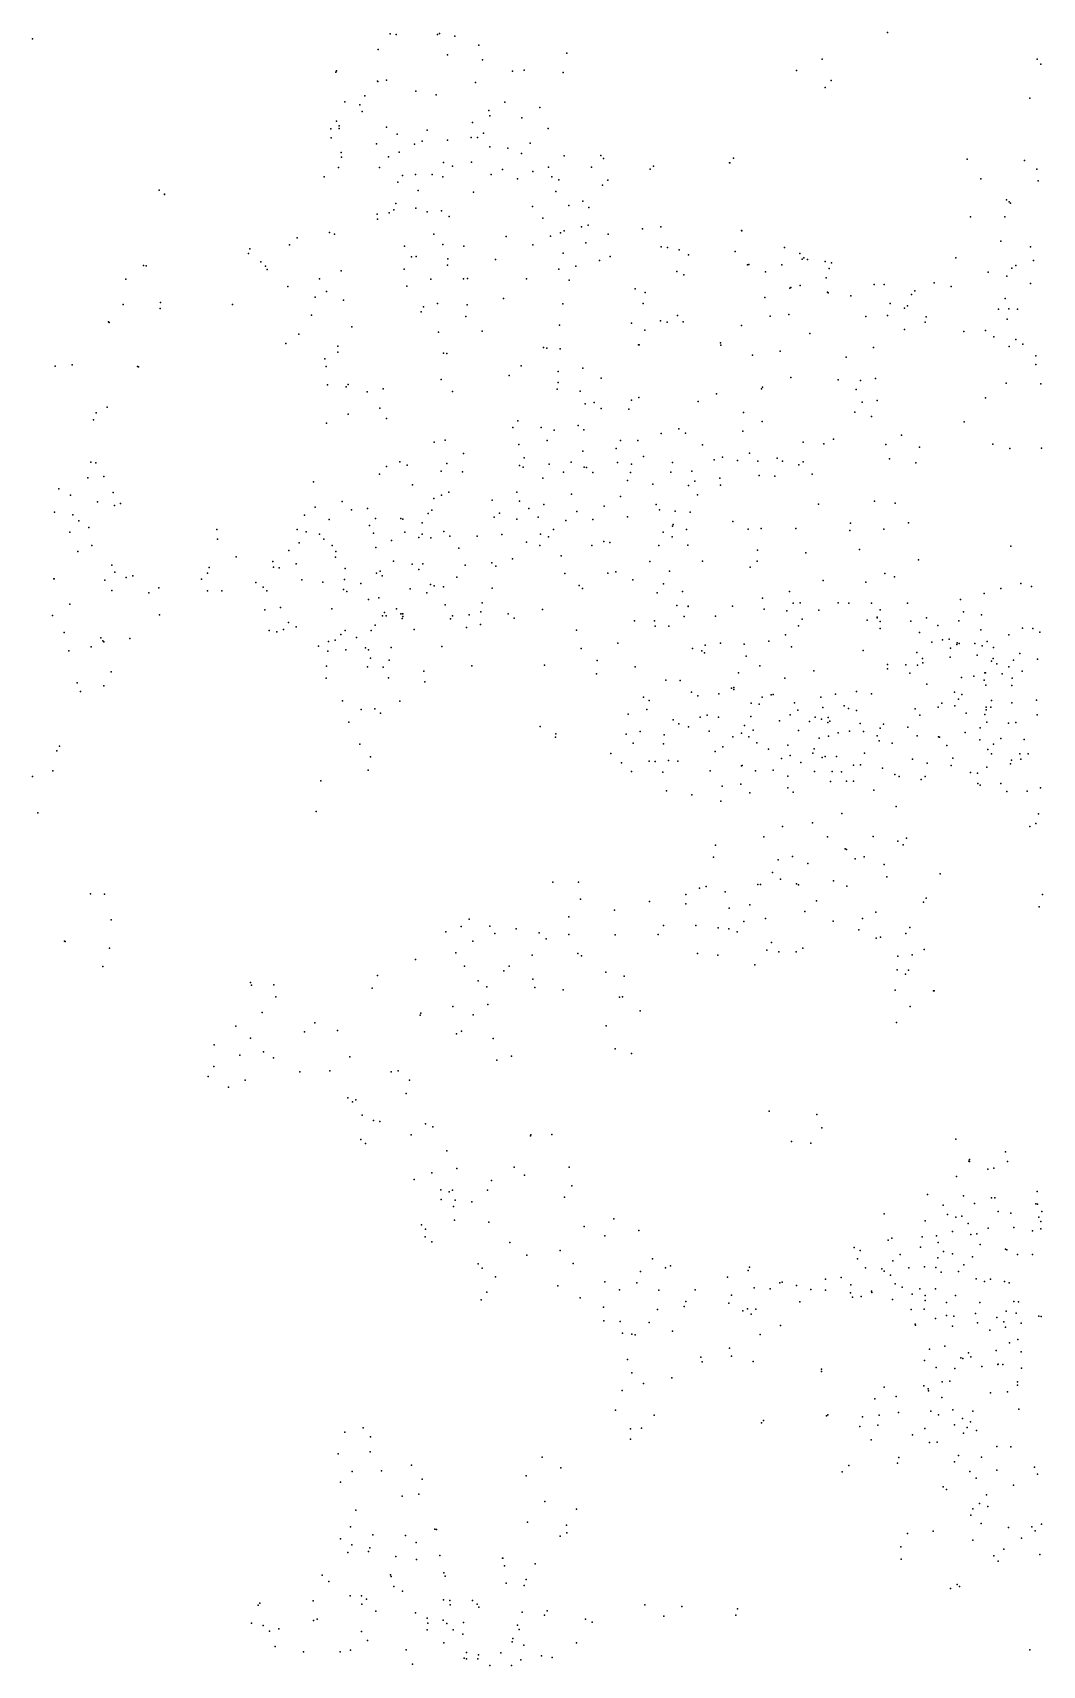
# Model space of a CAD drawing. Header units: millimetres. Extents: x -60275265 to 22802890, y -38578442 to 24337084.
# Drawn here: x -13552378 to -10964378, y -22014304 to -17828304 of the extents above; entities that cross this region are included whole.
import ezdxf

# ---------------------------------------------------------------- set-up
doc = ezdxf.new("R2010")
doc.units = ezdxf.units.MM
doc.header["$MEASUREMENT"] = 0
doc.layers.add('particles', color=7, linetype='Continuous', true_color=0x000000)

msp = doc.modelspace()

# ---------------------------------------------------------------- linework, layer by layer
at = {"layer": 'particles', "color": 93, "true_color": 0x67d435}
for p in [(-12636378, -17831304), (-12509378, -17830304), (-11361378, -17828304), (-13552378, -17844304), (-12666378, -17871304), (-12620378, -17833304), (-12514378, -17833304), (-12470378, -17837304), (-12408378, -17860304), (-12489378, -17885304), (-12399378, -17898304), (-12183378, -17881304), (-11528378, -17896304), (-10977378, -17896304), (-10968378, -17909304), (-12775378, -17929304), (-12773378, -17926304), (-12668378, -17952304), (-12667378, -17953304), (-12645378, -17950304), (-12417378, -17956304), (-12322378, -17927304), (-12292378, -17924304), (-12192378, -17930304), (-11594378, -17925304), (-11505378, -17951304), (-12701378, -17990304), (-12570378, -17978304), (-12518378, -17987304), (-11521378, -17969304), (-10996378, -17996304), (-12752378, -18005304), (-12713378, -18013304), (-12707378, -18030304), (-12383378, -18028304), (-12380378, -18041304), (-12342378, -18006304), (-12252378, -18020304), (-12788378, -18075304), (-12773378, -18055304), (-12766378, -18067304), (-12766378, -18074304), (-12645378, -18070304), (-12541378, -18078304), (-12425378, -18058304), (-12298378, -18046304), (-12231378, -18074304), (-12787378, -18098304), (-12671378, -18113304), (-12618378, -18088304), (-12573378, -18114304), (-12554378, -18106304), (-12489378, -18104304), (-12428378, -18097304), (-12412378, -18097304), (-12396378, -18086304), (-12380378, -18121304), (-12334378, -18124304), (-12277378, -18111304), (-12761378, -18135304), (-12760378, -18147304), (-12640378, -18146304), (-12613378, -18134304), (-12499378, -18161304), (-12427378, -18160304), (-12299378, -18138304), (-12190378, -18144304), (-12096378, -18143304), (-12089378, -18151304), (-11766378, -18162304), (-11765378, -18162304), (-11756378, -18150304), (-11157378, -18152304), (-11010378, -18156304), (-12805378, -18198304), (-12768378, -18174304), (-12663378, -18174304), (-12604378, -18194304), (-12571378, -18192304), (-12528378, -18192304), (-12501378, -18198304), (-12476378, -18170304), (-12377378, -18192304), (-12348378, -18179304), (-12309378, -18203304), (-12270378, -18184304), (-12230378, -18173304), (-12221378, -18198304), (-12203378, -18205304), (-12120378, -18173304), (-12078378, -18206304), (-11969378, -18178304), (-11961378, -18170304), (-11122378, -18203304), (-10978378, -18178304), (-10975378, -18208304), (-13228378, -18232304), (-13214378, -18242304), (-13214378, -18243304), (-12616378, -18211304), (-12564378, -18233304), (-12422378, -18237304), (-12211378, -18235304), (-12091378, -18219304), (-12638378, -18290304), (-12626378, -18282304), (-12621378, -18266304), (-12570378, -18278304), (-12541378, -18287304), (-12504378, -18285304), (-12271378, -18274304), (-12178378, -18271304), (-12142378, -18260304), (-12126378, -18276304), (-11056378, -18257304), (-11049378, -18262304), (-11046378, -18265304), (-12669378, -18293304), (-12668378, -18306304), (-12484378, -18299304), (-12244378, -18304304), (-12145378, -18326304), (-12128378, -18322304), (-11989378, -18331304), (-11942378, -18326304), (-11148378, -18300304), (-11060378, -18300304), (-12894378, -18372304), (-12874378, -18354304), (-12791378, -18340304), (-12778378, -18345304), (-12599378, -18375304), (-12524378, -18345304), (-12501378, -18371304), (-12447378, -18375304), (-12338378, -18351304), (-12270378, -18372304), (-12225378, -18350304), (-12199378, -18341304), (-12190378, -18336304), (-12134378, -18367304), (-12077378, -18345304), (-11735378, -18335304), (-11734378, -18336304), (-11070378, -18363304), (-12999378, -18394304), (-12995378, -18382304), (-12967378, -18416304), (-12581378, -18403304), (-12569378, -18402304), (-12488378, -18408304), (-12366378, -18410304), (-12192378, -18393304), (-12099378, -18412304), (-12072378, -18402304), (-11941378, -18377304), (-11925378, -18379304), (-11895378, -18385304), (-11871378, -18398304), (-11751378, -18389304), (-11625378, -18379304), (-11586378, -18394304), (-11580378, -18409304), (-11575378, -18405304), (-11566378, -18410304), (-11521378, -18415304), (-11504378, -18418304), (-11186378, -18405304), (-10994378, -18377304), (-10987378, -18412304), (-13268378, -18425304), (-13261378, -18426304), (-12955378, -18427304), (-12951378, -18435304), (-12817378, -18459304), (-12761378, -18439304), (-12600378, -18434304), (-12489378, -18424304), (-12448378, -18459304), (-12437378, -18458304), (-12286378, -18459304), (-12203378, -18434304), (-12160378, -18427304), (-11901378, -18440304), (-11883378, -18449304), (-11720378, -18423304), (-11716378, -18422304), (-11674378, -18441304), (-11632378, -18423304), (-11518378, -18457304), (-11510378, -18433304), (-11103378, -18442304), (-11055378, -18452304), (-11042378, -18432304), (-11032378, -18425304), (-13313378, -18460304), (-12898378, -18479304), (-12799378, -18492304), (-12593378, -18478304), (-12531378, -18460304), (-12177378, -18463304), (-12008378, -18485304), (-11982378, -18494304), (-11611378, -18483304), (-11609378, -18481304), (-11585378, -18476304), (-11515378, -18493304), (-11513378, -18495304), (-11395378, -18474304), (-11369378, -18474304), (-11299378, -18499304), (-11291378, -18490304), (-11241378, -18469304), (-11198378, -18479304), (-10994378, -18471304), (-13320378, -18525304), (-13225378, -18535304), (-13224378, -18520304), (-13040378, -18525304), (-12828378, -18506304), (-12755378, -18514304), (-12550378, -18531304), (-12514378, -18522304), (-12438378, -18526304), (-12345378, -18510304), (-12193378, -18523304), (-11987378, -18522304), (-11675378, -18507304), (-11455378, -18503304), (-11354378, -18522304), (-11317378, -18534304), (-11310378, -18528304), (-11076378, -18537304), (-11059378, -18510304), (-11050378, -18536304), (-11028378, -18537304), (-13358378, -18569304), (-13356378, -18571304), (-12837378, -18552304), (-12734378, -18582304), (-12556378, -18544304), (-12442378, -18556304), (-12202378, -18578304), (-12017378, -18573304), (-11943378, -18567304), (-11926378, -18570304), (-11899378, -18553304), (-11885378, -18569304), (-11735378, -18579304), (-11662378, -18555304), (-11614378, -18551304), (-11416378, -18556304), (-11361378, -18553304), (-11264378, -18570304), (-11262378, -18557304), (-11054378, -18563304), (-12903378, -18625304), (-12870378, -18601304), (-12512378, -18596304), (-12400378, -18593304), (-11983378, -18591304), (-11789378, -18623304), (-11560378, -18599304), (-11317378, -18589304), (-11317378, -18589304), (-11165378, -18594304), (-11110378, -18592304), (-11088378, -18608304), (-11032378, -18615304), (-11014378, -18627304), (-12803378, -18664304), (-12770378, -18632304), (-12770378, -18647304), (-12499378, -18650304), (-12490378, -18651304), (-12243378, -18635304), (-12234378, -18637304), (-12200378, -18639304), (-11999378, -18628304), (-11997378, -18628304), (-11788378, -18629304), (-11707378, -18655304), (-11636378, -18645304), (-11467378, -18660304), (-11397378, -18635304), (-11049378, -18633304), (-10981378, -18657304), (-13494378, -18683304), (-13451378, -18680304), (-13283378, -18684304), (-13281378, -18685304), (-12800378, -18684304), (-12331378, -18707304), (-12300378, -18682304), (-12205378, -18697304), (-12142378, -18688304), (-10981378, -18679304), (-12796378, -18731304), (-12748378, -18736304), (-12743378, -18730304), (-12695378, -18749304), (-12654378, -18741304), (-12505378, -18717304), (-12476378, -18748304), (-12208378, -18742304), (-12205378, -18725304), (-12149378, -18747304), (-12095378, -18714304), (-11684378, -18741304), (-11681378, -18737304), (-11609378, -18712304), (-11487378, -18718304), (-11441378, -18743304), (-11430378, -18720304), (-11392378, -18715304), (-11057378, -18727304), (-10968378, -18728304), (-13361378, -18788304), (-12662378, -18791304), (-12136378, -18780304), (-12113378, -18776304), (-12095378, -18792304), (-12024378, -18793304), (-12017378, -18770304), (-11998378, -18763304), (-11846378, -18774304), (-11799378, -18754304), (-11426378, -18775304), (-11387378, -18771304), (-11110378, -18764304), (-13396378, -18821304), (-13389378, -18803304), (-12799378, -18829304), (-12743378, -18806304), (-12645378, -18817304), (-12308378, -18823304), (-12154378, -18835304), (-11730378, -18802304), (-11682378, -18825304), (-11445378, -18801304), (-11402378, -18812304), (-11164378, -18826304), (-12523378, -18878304), (-12495378, -18873304), (-12321378, -18840304), (-12249378, -18840304), (-12233378, -18874304), (-12215378, -18847304), (-12139378, -18846304), (-12045378, -18874304), (-12001378, -18874304), (-11941378, -18856304), (-11896378, -18844304), (-11879378, -18855304), (-11732378, -18850304), (-11577378, -18878304), (-11499378, -18870304), (-11325378, -18860304), (-12448378, -18907304), (-12306378, -18884304), (-12292378, -18918304), (-12142378, -18901304), (-12056378, -18894304), (-11986378, -18915304), (-11835378, -18885304), (-11784378, -18916304), (-11715378, -18906304), (-11644378, -18919304), (-11524378, -18882304), (-11365378, -18884304), (-11279378, -18891304), (-11091378, -18883304), (-11047378, -18894304), (-10966378, -18893304), (-13403378, -18929304), (-13390378, -18931304), (-12663378, -18960304), (-12645378, -18940304), (-12611378, -18928304), (-12592378, -18937304), (-12505378, -18952304), (-12490378, -18933304), (-12450378, -18954304), (-12304378, -18938304), (-12295378, -18942304), (-12228378, -18934304), (-12191378, -18955304), (-12172378, -18929304), (-12138378, -18942304), (-12132378, -18943304), (-12116378, -18956304), (-12053378, -18930304), (-12020378, -18956304), (-12017378, -18934304), (-11916378, -18955304), (-11912378, -18930304), (-11862378, -18952304), (-11805378, -18923304), (-11745378, -18925304), (-11693378, -18927304), (-11630378, -18927304), (-11588378, -18936304), (-11577378, -18928304), (-11554378, -18960304), (-11356378, -18921304), (-11288378, -18931304), (-13485378, -18998304), (-13411378, -18969304), (-13370378, -18966304), (-12832378, -18980304), (-12578378, -18987304), (-12244378, -18970304), (-12027378, -18976304), (-11962378, -18986304), (-11871378, -18989304), (-11855378, -18978304), (-11791378, -18970304), (-11789378, -18988304), (-11690378, -18963304), (-11650378, -18965304), (-13455378, -19014304), (-13386378, -19031304), (-13346378, -19007304), (-13342378, -19040304), (-13327378, -19035304), (-12828378, -19045304), (-12759378, -19030304), (-12524378, -19022304), (-12504378, -19014304), (-12485378, -19006304), (-12374378, -19027304), (-12311378, -19006304), (-12304378, -19029304), (-12242378, -19038304), (-12171378, -19011304), (-12087378, -19042304), (-12045378, -19017304), (-11954378, -19038304), (-11848378, -19013304), (-11538378, -19037304), (-11394378, -19029304), (-11341378, -19034304), (-13496378, -19057304), (-13449378, -19064304), (-13434378, -19080304), (-12855378, -19065304), (-12792378, -19076304), (-12735378, -19051304), (-12694378, -19048304), (-12673378, -19074304), (-12608378, -19074304), (-12603378, -19075304), (-12554378, -19085304), (-12538378, -19061304), (-12529378, -19052304), (-12369378, -19070304), (-12355378, -19060304), (-12311378, -19075304), (-12280378, -19048304), (-12256378, -19070304), (-12185378, -19079304), (-12157378, -19056304), (-12116378, -19076304), (-12027378, -19069304), (-11945378, -19051304), (-11905378, -19055304), (-11867378, -19057304), (-11757378, -19081304), (-11456378, -19086304), (-11307378, -19085304), (-13457378, -19109304), (-13408378, -19097304), (-13080378, -19102304), (-13078378, -19127304), (-12874378, -19102304), (-12851378, -19108304), (-12817378, -19114304), (-12806378, -19127304), (-12689378, -19092304), (-12678378, -19111304), (-12598378, -19109304), (-12562378, -19122304), (-12554378, -19114304), (-12531378, -19123304), (-12498378, -19107304), (-12483378, -19119304), (-12413378, -19119304), (-12349378, -19115304), (-12250378, -19114304), (-12230378, -19121304), (-12217378, -19102304), (-11936378, -19109304), (-11913378, -19121304), (-11912378, -19093304), (-11910378, -19089304), (-11876378, -19102304), (-11718378, -19101304), (-11685378, -19099304), (-11596378, -19099304), (-11457378, -19104304), (-11370378, -19101304), (-13436378, -19158304), (-13400378, -19143304), (-12895378, -19156304), (-12869378, -19136304), (-12784378, -19143304), (-12775378, -19158304), (-12672378, -19148304), (-12632378, -19130304), (-12460378, -19150304), (-12286378, -19134304), (-12252378, -19143304), (-12197378, -19169304), (-12119378, -19143304), (-12088378, -19133304), (-12073378, -19135304), (-11947378, -19143304), (-11873378, -19142304), (-11694378, -19155304), (-11570378, -19162304), (-11433378, -19153304), (-11045378, -19145304), (-13349378, -19193304), (-13341378, -19211304), (-13100378, -19199304), (-13030378, -19172304), (-12936378, -19184304), (-12935378, -19198304), (-12920378, -19200304), (-12877378, -19190304), (-12776378, -19173304), (-12751378, -19202304), (-12661378, -19209304), (-12627378, -19183304), (-12579378, -19191304), (-12562378, -19204304), (-12552378, -19190304), (-12443378, -19193304), (-12375378, -19187304), (-12365378, -19196304), (-12322378, -19177304), (-12057378, -19210304), (-11970378, -19184304), (-11920378, -19209304), (-11835378, -19183304), (-11713378, -19198304), (-11695378, -19183304), (-11281378, -19180304), (-13498378, -19228304), (-13497378, -19228304), (-13367378, -19232304), (-13312378, -19225304), (-13295378, -19221304), (-13229378, -19251304), (-13119378, -19229304), (-13104378, -19214304), (-12980378, -19238304), (-12961378, -19250304), (-12862378, -19231304), (-12808378, -19237304), (-12753378, -19230304), (-12711378, -19240304), (-12671378, -19214304), (-12656378, -19221304), (-12584378, -19254304), (-12532378, -19243304), (-12523378, -19246304), (-12499378, -19249304), (-12465378, -19224304), (-12374378, -19252304), (-12188378, -19215304), (-12151378, -19245304), (-12143378, -19253304), (-12078378, -19214304), (-12014378, -19231304), (-11935378, -19241304), (-11526378, -19233304), (-11416378, -19237304), (-11368378, -19215304), (-11343378, -19223304), (-11070378, -19253304), (-11019378, -19240304), (-10992378, -19248304), (-13457378, -19293304), (-13349378, -19258304), (-13254378, -19264304), (-13104378, -19259304), (-13067378, -19259304), (-12952378, -19259304), (-12755378, -19256304), (-12747378, -19261304), (-12691378, -19281304), (-12665378, -19277304), (-12542378, -19264304), (-12495378, -19295304), (-12400378, -19290304), (-11951378, -19264304), (-11901378, -19297304), (-11886378, -19261304), (-11681378, -19278304), (-11612378, -19261304), (-11603378, -19291304), (-11585378, -19290304), (-11487378, -19290304), (-11460378, -19291304), (-11402378, -19291304), (-11310378, -19291304), (-11174378, -19281304), (-11113378, -19266304), (-13501378, -19322304), (-13227378, -19321304), (-12957378, -19308304), (-12917378, -19302304), (-12785378, -19305304), (-12655378, -19323304), (-12650378, -19315304), (-12646378, -19323304), (-12619378, -19305304), (-12608378, -19318304), (-12605378, -19330304), (-12604378, -19318304), (-12603378, -19318304), (-12603378, -19325304), (-12481378, -19331304), (-12476378, -19323304), (-12433378, -19321304), (-12403378, -19313304), (-12333378, -19318304), (-12318378, -19329304), (-12245378, -19307304), (-12009378, -19336304), (-11958378, -19336304), (-11882378, -19325304), (-11872378, -19298304), (-11872378, -19299304), (-11802378, -19324304), (-11758378, -19298304), (-11677378, -19306304), (-11619378, -19310304), (-11580378, -19332304), (-11537378, -19309304), (-11413378, -19334304), (-11387378, -19327304), (-11387378, -19328304), (-11380378, -19308304), (-11380378, -19338304), (-11301378, -19337304), (-11261378, -19328304), (-11178378, -19336304), (-11166378, -19313304), (-11120378, -19321304), (-13471378, -19366304), (-13377378, -19380304), (-12946378, -19361304), (-12926378, -19364304), (-12909378, -19358304), (-12896378, -19340304), (-12877378, -19351304), (-12762378, -19371304), (-12751378, -19361304), (-12722378, -19379304), (-12684378, -19361304), (-12674378, -19347304), (-12574378, -19358304), (-12440378, -19353304), (-12404378, -19345304), (-12158378, -19360304), (-11956378, -19350304), (-11921378, -19350304), (-11622378, -19372304), (-11589378, -19349304), (-11380378, -19356304), (-11279378, -19366304), (-11232378, -19348304), (-11122378, -19359304), (-11050378, -19372304), (-11015378, -19355304), (-10988378, -19356304), (-10970378, -19365304), (-13459378, -19413304), (-13402378, -19403304), (-13372378, -19387304), (-13370378, -19390304), (-13303378, -19381304), (-12819378, -19401304), (-12795378, -19414304), (-12794378, -19389304), (-12777378, -19386304), (-12749378, -19410304), (-12699378, -19405304), (-12691378, -19410304), (-12633378, -19404304), (-12503378, -19402304), (-12146378, -19407304), (-12052378, -19393304), (-11861378, -19407304), (-11837378, -19413304), (-11830378, -19418304), (-11828378, -19398304), (-11789378, -19393304), (-11728378, -19396304), (-11665378, -19388304), (-11607378, -19403304), (-11423378, -19412304), (-11286378, -19417304), (-11247378, -19391304), (-11220378, -19385304), (-11203378, -19383304), (-11199378, -19406304), (-11183378, -19397304), (-11182378, -19392304), (-11177378, -19394304), (-11137378, -19394304), (-11118378, -19400304), (-11105378, -19389304), (-11089378, -19404304), (-11022378, -19420304), (-12799378, -19452304), (-12694378, -19454304), (-12686378, -19432304), (-12654378, -19455304), (-12638378, -19437304), (-12426378, -19451304), (-12240378, -19450304), (-12105378, -19438304), (-12008378, -19454304), (-11723378, -19427304), (-11688378, -19451304), (-11550378, -19464304), (-11361378, -19448304), (-11361378, -19459304), (-11314378, -19449304), (-11284378, -19450304), (-11271378, -19433304), (-11270378, -19444304), (-11200378, -19429304), (-11131378, -19424304), (-11094378, -19439304), (-11090378, -19433304), (-11081378, -19446304), (-11050378, -19454304), (-11038378, -19437304), (-10976378, -19434304), (-13438378, -19495304), (-13370378, -19503304), (-13351378, -19467304), (-12800378, -19483304), (-12640378, -19482304), (-12549378, -19465304), (-12547378, -19492304), (-12107378, -19472304), (-11929378, -19488304), (-11892378, -19489304), (-11743378, -19469304), (-11624378, -19483304), (-11304378, -19470304), (-11260378, -19498304), (-11171378, -19481304), (-11140378, -19478304), (-11113378, -19488304), (-11111378, -19469304), (-11110378, -19469304), (-11109378, -19501304), (-11067378, -19472304), (-11042378, -19502304), (-11041378, -19483304), (-11016378, -19465304), (-13429378, -19517304), (-12758378, -19541304), (-12611378, -19542304), (-11986378, -19532304), (-11972378, -19540304), (-11863378, -19519304), (-11847378, -19528304), (-11793378, -19523304), (-11761378, -19509304), (-11755378, -19507304), (-11755378, -19512304), (-11710378, -19547304), (-11682378, -19532304), (-11659378, -19526304), (-11654378, -19525304), (-11599378, -19546304), (-11532378, -19532304), (-11494378, -19524304), (-11440378, -19517304), (-11402378, -19523304), (-11222378, -19547304), (-11189378, -19519304), (-11179378, -19537304), (-11170378, -19525304), (-11094378, -19540304), (-11042378, -19546304), (-10979378, -19539304), (-12710378, -19563304), (-12675378, -19562304), (-12660378, -19573304), (-12026378, -19575304), (-11978378, -19563304), (-11910378, -19590304), (-11841378, -19583304), (-11823378, -19578304), (-11794378, -19583304), (-11711378, -19581304), (-11690378, -19550304), (-11610378, -19577304), (-11591378, -19565304), (-11546378, -19583304), (-11530378, -19588304), (-11527378, -19558304), (-11513378, -19584304), (-11472378, -19554304), (-11461378, -19561304), (-11440378, -19566304), (-11290378, -19562304), (-11278378, -19578304), (-11231378, -19557304), (-11188378, -19554304), (-11159378, -19573304), (-11111378, -19576304), (-11108378, -19557304), (-11108378, -19564304), (-11096378, -19557304), (-10977378, -19577304), (-12742378, -19596304), (-12251378, -19607304), (-12211378, -19626304), (-12031378, -19627304), (-11995378, -19620304), (-11933378, -19628304), (-11896378, -19600304), (-11871378, -19608304), (-11818378, -19619304), (-11735378, -19624304), (-11727378, -19604304), (-11705378, -19616304), (-11638378, -19592304), (-11589378, -19617304), (-11561378, -19594304), (-11514378, -19597304), (-11512378, -19632304), (-11509378, -19593304), (-11487378, -19623304), (-11458378, -19619304), (-11431378, -19599304), (-11422378, -19620304), (-11387378, -19631304), (-11380378, -19611304), (-11371378, -19601304), (-11309378, -19609304), (-11285378, -19631304), (-11162378, -19622304), (-11123378, -19610304), (-11106378, -19596304), (-11051378, -19598304), (-11032378, -19597304), (-13490378, -19669304), (-13483378, -19657304), (-12713378, -19652304), (-12212378, -19634304), (-12013378, -19650304), (-11935378, -19651304), (-11803378, -19671304), (-11783378, -19659304), (-11757378, -19633304), (-11716378, -19633304), (-11696378, -19649304), (-11666378, -19665304), (-11616378, -19655304), (-11549378, -19664304), (-11536378, -19637304), (-11382378, -19644304), (-11349378, -19650304), (-11230378, -19633304), (-11228378, -19634304), (-11209378, -19656304), (-11124378, -19641304), (-11104378, -19666304), (-11089378, -19652304), (-11070378, -19638304), (-11011378, -19640304), (-12686378, -19685304), (-12070378, -19676304), (-12043378, -19700304), (-11972378, -19696304), (-11956378, -19697304), (-11922378, -19694304), (-11898378, -19696304), (-11735378, -19708304), (-11733378, -19707304), (-11633378, -19689304), (-11610378, -19681304), (-11583378, -19699304), (-11552378, -19675304), (-11528378, -19686304), (-11521378, -19684304), (-11492378, -19684304), (-11448378, -19706304), (-11430378, -19705304), (-11420378, -19675304), (-11374378, -19714304), (-11297378, -19691304), (-11259378, -19701304), (-11198378, -19707304), (-11193378, -19688304), (-11106378, -19711304), (-11094378, -19677304), (-11046378, -19703304), (-11043378, -19693304), (-11022378, -19677304), (-11019378, -19691304), (-11000378, -19677304), (-13552378, -19735304), (-13500378, -19721304), (-12813378, -19746304), (-12692378, -19719304), (-12017378, -19722304), (-11937378, -19724304), (-11815378, -19721304), (-11737378, -19755304), (-11699378, -19721304), (-11654378, -19719304), (-11616378, -19734304), (-11548378, -19722304), (-11507378, -19748304), (-11503378, -19722304), (-11479378, -19723304), (-11466378, -19747304), (-11448378, -19747304), (-11342378, -19730304), (-11331378, -19735304), (-11275378, -19743304), (-11264378, -19735304), (-11148378, -19725304), (-11130378, -19727304), (-11129378, -19753304), (-11123378, -19757304), (-11070378, -19753304), (-11927378, -19772304), (-11862378, -19782304), (-11788378, -19798304), (-11785378, -19760304), (-11714378, -19777304), (-11616378, -19764304), (-11603378, -19775304), (-11396378, -19770304), (-11055378, -19774304), (-11003378, -19773304), (-10969378, -19764304), (-13539378, -19828304), (-12825378, -19825304), (-11478378, -19830304), (-11339378, -19812304), (-10974378, -19831304), (-11630378, -19863304), (-11553378, -19854304), (-10996378, -19863304), (-10981378, -19856304), (-11802378, -19911304), (-11678378, -19890304), (-11515378, -19890304), (-11469378, -19921304), (-11466378, -19922304), (-11398378, -19889304), (-11334378, -19901304), (-11321378, -19910304), (-11312378, -19893304), (-11807378, -19942304), (-11641378, -19949304), (-11604378, -19940304), (-11565378, -19958304), (-11444378, -19946304), (-11421378, -19941304), (-11369378, -19961304), (-12219378, -20006304), (-12153378, -20006304), (-11656378, -19981304), (-11635378, -19998304), (-11499378, -20003304), (-11363378, -19992304), (-11226378, -19985304), (-13404378, -20036304), (-13368378, -20037304), (-12148378, -20050304), (-11878378, -20038304), (-11843378, -20021304), (-11826378, -20017304), (-11777378, -20031304), (-11693378, -20012304), (-11686378, -20012304), (-11594378, -20010304), (-11589378, -20013304), (-11465378, -20016304), (-11262378, -20047304), (-10964378, -20038304), (-12061378, -20078304), (-11971378, -20056304), (-11878378, -20062304), (-11767378, -20073304), (-11714378, -20064304), (-11573378, -20081304), (-11543378, -20054304), (-11391378, -20083304), (-11269378, -20057304), (-10972378, -20069304), (-13351378, -20103304), (-12493378, -20133304), (-12454378, -20120304), (-12433378, -20101304), (-12380378, -20119304), (-12313378, -20126304), (-12178378, -20095304), (-11935378, -20117304), (-11852378, -20117304), (-11795378, -20123304), (-11768378, -20126304), (-11746378, -20133304), (-11729378, -20107304), (-11674378, -20099304), (-11500378, -20106304), (-11434378, -20128304), (-11425378, -20099304), (-11304378, -20122304), (-13470378, -20157304), (-13469378, -20158304), (-13355378, -20175304), (-13355378, -20175304), (-12424378, -20157304), (-12367378, -20138304), (-12254378, -20136304), (-12236378, -20151304), (-12178378, -20140304), (-12059378, -20141304), (-11949378, -20140304), (-11658378, -20161304), (-11578378, -20175304), (-11390378, -20150304), (-11379378, -20147304), (-11314378, -20138304), (-12571378, -20204304), (-12467378, -20187304), (-12272378, -20193304), (-12155378, -20189304), (-12145378, -20195304), (-11848378, -20189304), (-11796378, -20193304), (-11701378, -20218304), (-11670378, -20180304), (-11639378, -20185304), (-11595378, -20185304), (-11334378, -20196304), (-11298378, -20192304), (-11267378, -20179304), (-13372378, -20222304), (-12668378, -20245304), (-12445378, -20221304), (-12410378, -20259304), (-12344378, -20233304), (-12331378, -20221304), (-12270378, -20255304), (-12083378, -20237304), (-12036378, -20247304), (-11336378, -20231304), (-11315378, -20242304), (-11307378, -20232304), (-12994378, -20263304), (-12991378, -20270304), (-12934378, -20269304), (-12929378, -20300304), (-12682378, -20278304), (-12388378, -20274304), (-12265378, -20276304), (-12192378, -20282304), (-12048378, -20301304), (-12040378, -20300304), (-11341378, -20283304), (-11243378, -20285304), (-11241378, -20285304), (-12964378, -20340304), (-12557378, -20342304), (-12475378, -20325304), (-12385378, -20320304), (-11995378, -20336304), (-11303378, -20325304), (-13031378, -20375304), (-12829378, -20367304), (-12559378, -20347304), (-12423378, -20346304), (-12082378, -20374304), (-11338378, -20366304), (-13087378, -20423304), (-12994378, -20406304), (-12855378, -20390304), (-12771378, -20386304), (-12466378, -20395304), (-12453378, -20388304), (-12372378, -20407304), (-13021378, -20450304), (-12960378, -20441304), (-12935378, -20456304), (-12739378, -20454304), (-12362378, -20462304), (-12325378, -20452304), (-12059378, -20433304), (-12017378, -20445304), (-13102378, -20504304), (-13088378, -20479304), (-12867378, -20492304), (-12790378, -20490304), (-12633378, -20492304), (-12615378, -20490304), (-13050378, -20532304), (-13007378, -20514304), (-12595378, -20548304), (-12586378, -20514304), (-12744378, -20559304), (-12732378, -20569304), (-12724378, -20564304), (-11664378, -20593304), (-12707378, -20603304), (-12678378, -20617304), (-12662378, -20620304), (-12545378, -20626304), (-12526378, -20633304), (-11542378, -20602304), (-11529378, -20636304), (-12711378, -20666304), (-12699378, -20676304), (-12582378, -20654304), (-12276378, -20656304), (-12275378, -20654304), (-12221378, -20653304), (-11607378, -20671304), (-11557378, -20675304), (-11186378, -20665304), (-12490378, -20695304), (-11151378, -20717304), (-11058378, -20697304), (-12529378, -20751304), (-12465378, -20740304), (-12318378, -20737304), (-12291378, -20757304), (-12177378, -20737304), (-11184378, -20761304), (-11152378, -20721304), (-11151378, -20722304), (-11104378, -20742304), (-11088378, -20739304), (-11053378, -20722304), (-12574378, -20768304), (-12506378, -20795304), (-12484378, -20800304), (-12476378, -20796304), (-12386378, -20796304), (-12376378, -20771304), (-12170378, -20785304), (-10977378, -20799304), (-12505378, -20820304), (-12473378, -20838304), (-12469378, -20821304), (-12426378, -20826304), (-12189378, -20814304), (-11258378, -20807304), (-11218378, -20834304), (-11166378, -20810304), (-11138378, -20830304), (-11094378, -20815304), (-11086378, -20815304), (-10981378, -20831304), (-10976378, -20832304), (-12555378, -20885304), (-12471378, -20873304), (-12383378, -20878304), (-12062378, -20869304), (-11369378, -20856304), (-11264378, -20874304), (-11207378, -20858304), (-11186378, -20865304), (-11170378, -20862304), (-11154378, -20881304), (-11077378, -20850304), (-11045378, -20855304), (-10973378, -20865304), (-10968378, -20876304), (-10965378, -20850304), (-12546378, -20915304), (-12545378, -20896304), (-12529378, -20928304), (-12138378, -20889304), (-12085378, -20913304), (-11998378, -20899304), (-11359378, -20924304), (-11350378, -20919304), (-11272378, -20915304), (-11235378, -20913304), (-11194378, -20902304), (-11147378, -20909304), (-11132378, -20908304), (-11103378, -20893304), (-11037378, -20891304), (-10989378, -20900304), (-10968378, -20895304), (-12329378, -20930304), (-12285378, -20962304), (-12200378, -20950304), (-11446378, -20943304), (-11431378, -20950304), (-11328378, -20961304), (-11276378, -20942304), (-11232378, -20969304), (-11231378, -20930304), (-11217378, -20953304), (-11194378, -20959304), (-11143378, -20967304), (-11123378, -20935304), (-11058378, -20947304), (-11055378, -20949304), (-11028378, -20961304), (-10989378, -20961304), (-12410378, -20985304), (-12400378, -20996304), (-12167378, -20984304), (-11994378, -21004304), (-11963378, -20972304), (-11930378, -20995304), (-11917378, -20990304), (-11718378, -21002304), (-11715378, -20993304), (-11438378, -20972304), (-11417378, -20995304), (-11375378, -20997304), (-11369378, -21003304), (-11347378, -20977304), (-11306378, -20995304), (-11266378, -20992304), (-11237378, -20994304), (-11223378, -21006304), (-11179378, -21004304), (-11165378, -20987304), (-12366378, -21018304), (-12206378, -21041304), (-12085378, -21031304), (-12048378, -21051304), (-12003378, -21033304), (-11947378, -21052304), (-11854378, -21051304), (-11771378, -21019304), (-11703378, -21046304), (-11662378, -21049304), (-11637378, -21033304), (-11631378, -21032304), (-11594378, -21040304), (-11557378, -21050304), (-11520378, -21024304), (-11520378, -21052304), (-11480378, -21020304), (-11455378, -21038304), (-11402378, -21055304), (-11353378, -21014304), (-11341378, -21036304), (-11323378, -21044304), (-11278378, -21049304), (-11238378, -21049304), (-11134378, -21023304), (-11112378, -21030304), (-11097378, -21024304), (-11061378, -21030304), (-11049378, -21033304), (-12402378, -21077304), (-12388378, -21057304), (-12149378, -21072304), (-12089378, -21096304), (-11882378, -21094304), (-11878378, -21081304), (-11768378, -21085304), (-11761378, -21065304), (-11586378, -21082304), (-11456378, -21059304), (-11451378, -21070304), (-11428378, -21068304), (-11401378, -21058304), (-11348378, -21076304), (-11298378, -21062304), (-11264378, -21066304), (-11264378, -21079304), (-11210378, -21084304), (-11187378, -21066304), (-11124378, -21084304), (-11037378, -21081304), (-11025378, -21082304), (-12088378, -21131304), (-12046378, -21132304), (-11972378, -21135304), (-11950378, -21102304), (-11732378, -21105304), (-11720378, -21100304), (-11710378, -21114304), (-11698378, -21101304), (-11300378, -21102304), (-11267378, -21101304), (-11238378, -21125304), (-11210378, -21117304), (-11191378, -21119304), (-11135378, -21112304), (-11130378, -21136304), (-11081378, -21122304), (-11063378, -21133304), (-11057378, -21106304), (-11031378, -21111304), (-11018378, -21137304), (-10973378, -21119304), (-10967378, -21120304), (-12040378, -21162304), (-12016378, -21165304), (-12008378, -21167304), (-11912378, -21157304), (-11687378, -21166304), (-11635378, -21143304), (-11290378, -21139304), (-11289378, -21142304), (-11194378, -21144304), (-11099378, -21155304), (-11058378, -21147304), (-11027378, -21179304), (-11766378, -21201304), (-11761378, -21221304), (-11253378, -21203304), (-11214378, -21196304), (-11153378, -21213304), (-11082378, -21207304), (-11048378, -21187304), (-11018378, -21210304), (-12027378, -21230304), (-12016378, -21264304), (-11839378, -21224304), (-11836378, -21236304), (-11705378, -21235304), (-11530378, -21255304), (-11530378, -21261304), (-11266378, -21232304), (-11236378, -21250304), (-11188378, -21253304), (-11173378, -21226304), (-11168378, -21227304), (-11147378, -21223304), (-11119378, -21248304), (-11078378, -21243304), (-11077378, -21242304), (-11065378, -21243304), (-11017378, -21252304), (-11986378, -21291304), (-11914378, -21277304), (-11369378, -21301304), (-11268378, -21297304), (-11257378, -21305304), (-11221378, -21287304), (-11201378, -21285304), (-11028378, -21287304), (-11028378, -21296304), (-12041378, -21309304), (-11393378, -21331304), (-11339378, -21325304), (-11256378, -21310304), (-11222378, -21327304), (-11097378, -21315304), (-11053378, -21313304), (-12058378, -21360304), (-11959378, -21373304), (-11679378, -21386304), (-11517378, -21374304), (-11514378, -21372304), (-11425378, -21377304), (-11382378, -21373304), (-11333378, -21366304), (-11250378, -21362304), (-11230378, -21372304), (-11193378, -21359304), (-11169378, -21381304), (-11148378, -21390304), (-11142378, -21362304), (-11024378, -21357304), (-12752378, -21416304), (-12705378, -21405304), (-12686378, -21428304), (-12020378, -21408304), (-11991378, -21406304), (-11684378, -21392304), (-11432378, -21402304), (-11386378, -21398304), (-11297378, -21423304), (-11265378, -21407304), (-11189378, -21397304), (-11166378, -21419304), (-11157378, -21404304), (-11133378, -21412304), (-12769378, -21472304), (-12687378, -21467304), (-12020378, -21434304), (-11403378, -21436304), (-11253378, -21443304), (-11234378, -21442304), (-11081378, -21453304), (-11045378, -21454304), (-12658378, -21515304), (-12581378, -21501304), (-12246378, -21480304), (-12198378, -21508304), (-11460378, -21502304), (-11335378, -21496304), (-11332378, -21481304), (-11189378, -21492304), (-11179378, -21476304), (-11120378, -21480304), (-11081378, -21514304), (-10984378, -21506304), (-12763378, -21544304), (-12733378, -21517304), (-12554378, -21537304), (-12287378, -21528304), (-11477378, -21518304), (-11218378, -21556304), (-11150378, -21517304), (-11134378, -21534304), (-11038378, -21552304), (-10976378, -21524304), (-12605378, -21580304), (-12562378, -21575304), (-12239378, -21594304), (-11210378, -21563304), (-11125378, -21599304), (-11107378, -21577304), (-12724378, -21616304), (-12158378, -21614304), (-11147378, -21629304), (-11142378, -21613304), (-11104378, -21607304), (-12737378, -21659304), (-12680378, -21679304), (-12596378, -21681304), (-12521378, -21665304), (-12517378, -21666304), (-12284378, -21647304), (-12200378, -21683304), (-12184378, -21655304), (-12183378, -21674304), (-11310378, -21676304), (-11244378, -21670304), (-11121378, -21650304), (-11051378, -21661304), (-10991378, -21659304), (-10982378, -21669304), (-10966378, -21652304), (-12763378, -21690304), (-12744378, -21725304), (-12734378, -21705304), (-12691378, -21722304), (-12688378, -21713304), (-12569378, -21699304), (-11327378, -21710304), (-11142378, -21693304), (-11063378, -21716304), (-11017378, -21688304), (-12621378, -21735304), (-12568378, -21743304), (-12508378, -21732304), (-12348378, -21739304), (-12347378, -21739304), (-12343378, -21759304), (-12264378, -21754304), (-11326378, -21742304), (-11088378, -21733304), (-11077378, -21747304), (-10970378, -21730304), (-12810378, -21783304), (-12793378, -21799304), (-12635378, -21782304), (-12633378, -21786304), (-12498378, -21777304), (-12495378, -21785304), (-12338378, -21803304), (-12287378, -21794304), (-11182378, -21807304), (-12833378, -21849304), (-12738378, -21836304), (-12709378, -21836304), (-12696378, -21844304), (-12626378, -21812304), (-12604378, -21824304), (-12499378, -21846304), (-12483378, -21848304), (-12425378, -21848304), (-12292378, -21809304), (-11199378, -21817304), (-11176378, -21812304), (-12974378, -21860304), (-12970378, -21855304), (-12708378, -21857304), (-12672378, -21875304), (-12571378, -21879304), (-12482378, -21859304), (-12413378, -21857304), (-12408378, -21865304), (-12297378, -21878304), (-12240378, -21885304), (-12233378, -21874304), (-11983378, -21859304), (-11934378, -21888304), (-11888378, -21863304), (-11750378, -21885304), (-11745378, -21869304), (-12991378, -21906304), (-12961378, -21912304), (-12945378, -21926304), (-12921378, -21920304), (-12832378, -21899304), (-12823378, -21896304), (-12709378, -21927304), (-12541378, -21893304), (-12541378, -21923304), (-12539378, -21906304), (-12500378, -21898304), (-12490378, -21907304), (-12474378, -21923304), (-12449378, -21934304), (-12448378, -21904304), (-12309378, -21911304), (-12305378, -21922304), (-12135378, -21896304), (-12118378, -21903304), (-12930378, -21966304), (-12737378, -21975304), (-12694378, -21950304), (-12595378, -21974304), (-12498378, -21956304), (-12323378, -21954304), (-12321378, -21945304), (-12293378, -21962304), (-12158378, -21956304), (-10996378, -21974304), (-12858378, -21979304), (-12764378, -21979304), (-12578378, -22011304), (-12446378, -21996304), (-12440378, -21981304), (-12440378, -21997304), (-12411378, -21997304), (-12409378, -21987304), (-12380378, -22014304), (-12352378, -21982304), (-12325378, -22014304), (-12301378, -22000304), (-12248378, -21990304), (-12220378, -21994304)]:
    msp.add_point(p, dxfattribs=at)

doc.saveas('drawing.dxf')
